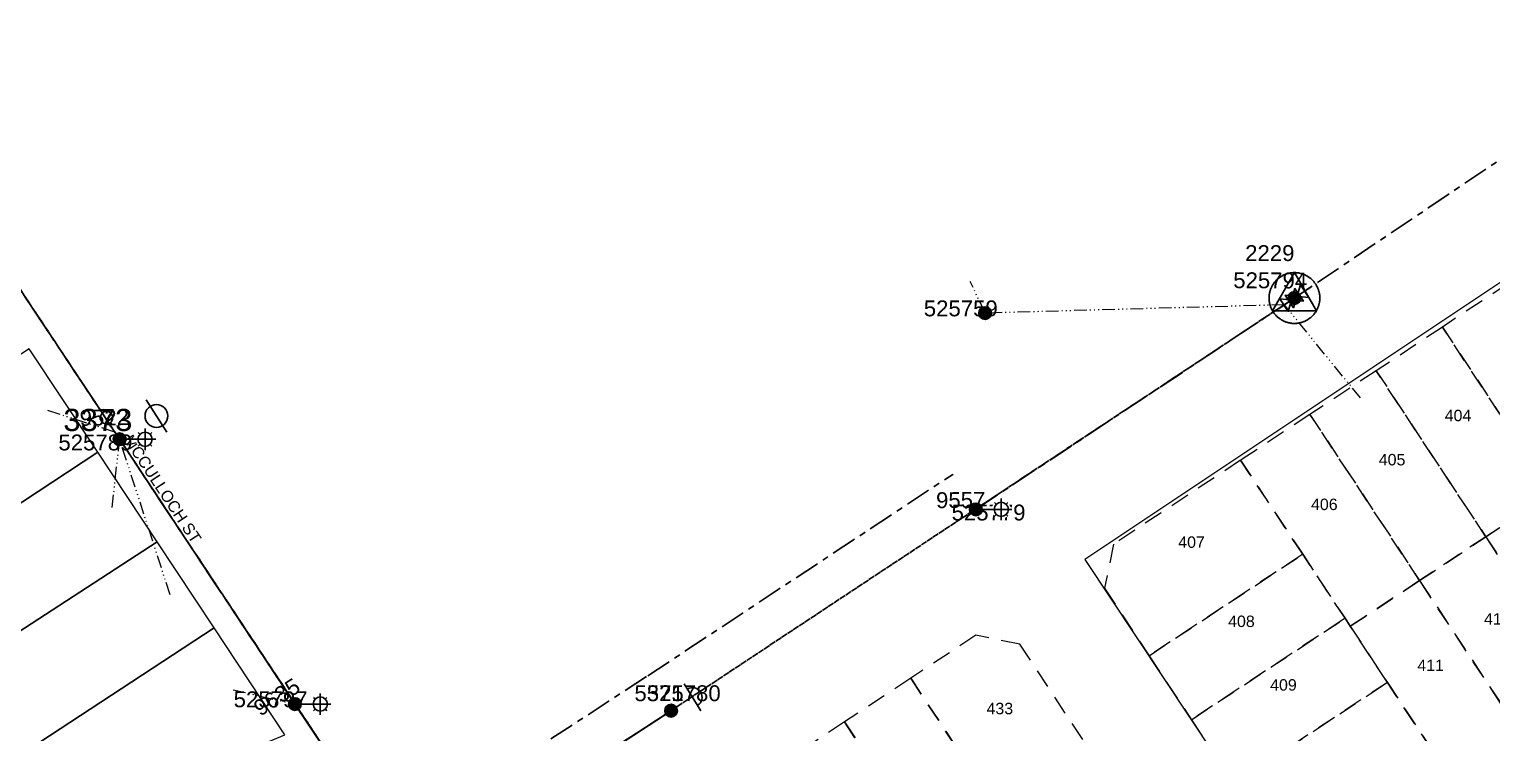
# Model space of a CAD drawing. Header units: metres. Extents: x 302829 to 303440, y 6270651 to 6271380.
# Drawn here: x 302964.8 to 303195.3, y 6271215.7 to 6271326.6 of the extents above; entities that cross this region are included whole.
import ezdxf
from ezdxf.enums import TextEntityAlignment as Align

# ---------------------------------------------------------------- set-up
doc = ezdxf.new("R2010")
doc.units = ezdxf.units.M
for name, pattern in [('Cable Exist OH', [1, 1, 0]), ('Cable Exist UG', [7, 4, -1, 1, -1]), ('Dash', [5, 3, -2]), ('PHANTOM2', [4.45, 2, -0.5, 0.15, -0.5, 0.15, -0.5, 0.15, -0.5])]:
    doc.linetypes.add(name, pattern=pattern)
doc.layers.get('0').update_dxf_attribs({"color": 6})
for name, color, linetype, lineweight in [('_User Miscellaneous5', 151, 'Continuous', 13), ('_User_LV_Exist', 5, 'Continuous', 25), ('_User_SL_Exist', 4, 'Continuous', 25), ('Cadastre Developer_SP_EXT', 96, 'Continuous', 15), ('Cadastre Land Parcels_SP_EXT', 96, 'Continuous', 15), ('Cadastre Roads_SP_EXT', 54, 'Continuous', 15), ('Mains_HV_EXT', 13, 'Continuous', 25), ('Mains_SL_EXT', 131, 'Continuous', 25)]:
    doc.layers.add(name, color=color, linetype=linetype, lineweight=lineweight)
for name, color, linetype in [('Equip_LV_EXT', 7, 'Continuous'), ('Equip_SP_HV_EXT', 7, 'Continuous'), ('Equip_SP_LV_EXT', 7, 'Continuous'), ('Equip_SP_SL_EXT', 7, 'Continuous'), ('OH_Details_SP_MISC', 7, 'Continuous'), ('Sub_SP_TR_HV_LV_EXT', 7, 'Continuous'), ('SupportsOH_SP_TR_HV_LV_SL_EXT', 7, 'Continuous')]:
    doc.layers.add(name, color=color, linetype=linetype)
doc.styles.add('HVSW_LABEL', font='arial.ttf', dxfattribs={"height": 3.5})
doc.styles.add('iecARIAL', font='arial.ttf', dxfattribs={"height": 2})
doc.styles.add('POLE_LABEL', font='arial.ttf', dxfattribs={"height": 2})
doc.styles.add('SL_LABEL', font='arial.ttf', dxfattribs={"height": 2})
doc.styles.get("Standard").update_dxf_attribs({"font": 'arial.ttf'})

# ---------------------------------------------------------------- blocks, each defined once
blk = doc.blocks.new('SUB_POLE_EXT')
at = {"flags": 128}
for points in [[(-0.05, 4), (-0.15, 4), (-0.25, 3.99), (-0.34, 3.99), (-0.44, 3.98), (-0.54, 3.96), (-0.64, 3.95), (-0.73, 3.93), (-0.83, 3.91), (-0.92, 3.89), (-1.02, 3.87), (-1.11, 3.84), (-1.21, 3.81), (-1.3, 3.78), (-1.39, 3.75), (-1.49, 3.71), (-1.58, 3.68), (-1.67, 3.64), (-1.75, 3.59), (-1.84, 3.55), (-1.93, 3.5), (-2.01, 3.46), (-2.1, 3.41), (-2.18, 3.35), (-2.26, 3.3), (-2.34, 3.24), (-2.42, 3.18), (-2.5, 3.12), (-2.58, 3.06), (-2.65, 3), (-2.72, 2.93), (-2.79, 2.86), (-2.86, 2.79), (-2.93, 2.72), (-3, 2.65), (-3.06, 2.58), (-3.12, 2.5), (-3.18, 2.42), (-3.24, 2.34), (-3.3, 2.26), (-3.35, 2.18), (-3.41, 2.1), (-3.46, 2.01), (-3.5, 1.93), (-3.55, 1.84), (-3.59, 1.75), (-3.64, 1.67), (-3.68, 1.58), (-3.71, 1.49), (-3.75, 1.39), (-3.78, 1.3), (-3.81, 1.21), (-3.84, 1.11), (-3.87, 1.02), (-3.89, 0.92), (-3.91, 0.83), (-3.93, 0.73), (-3.95, 0.64), (-3.96, 0.54), (-3.98, 0.44), (-3.99, 0.34), (-3.99, 0.25), (-4, 0.15), (-4, 0.05), (-4, -0.05), (-4, -0.15), (-3.99, -0.25), (-3.99, -0.34), (-3.98, -0.44), (-3.96, -0.54), (-3.95, -0.64), (-3.93, -0.73), (-3.91, -0.83), (-3.89, -0.92), (-3.87, -1.02), (-3.84, -1.11), (-3.81, -1.21), (-3.78, -1.3), (-3.75, -1.39), (-3.71, -1.49), (-3.68, -1.58), (-3.64, -1.67), (-3.59, -1.75), (-3.55, -1.84), (-3.5, -1.93), (-3.46, -2.01), (-3.41, -2.1), (-3.35, -2.18), (-3.3, -2.26), (-3.24, -2.34), (-3.18, -2.42), (-3.12, -2.5), (-3.06, -2.58), (-3, -2.65), (-2.93, -2.72), (-2.86, -2.79), (-2.79, -2.86), (-2.72, -2.93), (-2.65, -3), (-2.58, -3.06), (-2.5, -3.12), (-2.42, -3.18), (-2.34, -3.24), (-2.26, -3.3), (-2.18, -3.35), (-2.1, -3.41), (-2.01, -3.46), (-1.93, -3.5), (-1.84, -3.55), (-1.75, -3.59), (-1.67, -3.64), (-1.58, -3.68), (-1.49, -3.71), (-1.39, -3.75), (-1.3, -3.78), (-1.21, -3.81), (-1.11, -3.84), (-1.02, -3.87), (-0.92, -3.89), (-0.83, -3.91), (-0.73, -3.93), (-0.64, -3.95), (-0.54, -3.96), (-0.44, -3.98), (-0.34, -3.99), (-0.25, -3.99), (-0.15, -4), (-0.05, -4), (0.05, -4), (0.15, -4), (0.25, -3.99), (0.34, -3.99), (0.44, -3.98), (0.54, -3.96), (0.64, -3.95), (0.73, -3.93), (0.83, -3.91), (0.92, -3.89), (1.02, -3.87), (1.11, -3.84), (1.21, -3.81), (1.3, -3.78), (1.39, -3.75), (1.49, -3.71), (1.58, -3.68), (1.67, -3.64), (1.75, -3.59), (1.84, -3.55), (1.93, -3.5), (2.01, -3.46), (2.1, -3.41), (2.18, -3.35), (2.26, -3.3), (2.34, -3.24), (2.42, -3.18), (2.5, -3.12), (2.58, -3.06), (2.65, -3), (2.72, -2.93), (2.79, -2.86), (2.86, -2.79), (2.93, -2.72), (3, -2.65), (3.06, -2.58), (3.12, -2.5), (3.18, -2.42), (3.24, -2.34), (3.3, -2.26), (3.35, -2.18), (3.41, -2.1), (3.46, -2.01), (3.5, -1.93), (3.55, -1.84), (3.59, -1.75), (3.64, -1.67), (3.68, -1.58), (3.71, -1.49), (3.75, -1.39), (3.78, -1.3), (3.81, -1.21), (3.84, -1.11), (3.87, -1.02), (3.89, -0.92), (3.91, -0.83), (3.93, -0.73), (3.95, -0.64), (3.96, -0.54), (3.98, -0.44), (3.99, -0.34), (3.99, -0.25), (4, -0.15), (4, -0.05), (4, 0.05), (4, 0.15), (3.99, 0.25), (3.99, 0.34), (3.98, 0.44), (3.96, 0.54), (3.95, 0.64), (3.93, 0.73), (3.91, 0.83), (3.89, 0.92), (3.87, 1.02), (3.84, 1.11), (3.81, 1.21), (3.78, 1.3), (3.75, 1.39), (3.71, 1.49), (3.68, 1.58), (3.64, 1.67), (3.59, 1.75), (3.55, 1.84), (3.5, 1.93), (3.46, 2.01), (3.41, 2.1), (3.35, 2.18), (3.3, 2.26), (3.24, 2.34), (3.18, 2.42), (3.12, 2.5), (3.06, 2.58), (3, 2.65), (2.93, 2.72), (2.86, 2.79), (2.79, 2.86), (2.72, 2.93), (2.65, 3), (2.58, 3.06), (2.5, 3.12), (2.42, 3.18), (2.34, 3.24), (2.26, 3.3), (2.18, 3.35), (2.1, 3.41), (2.01, 3.46), (1.93, 3.5), (1.84, 3.55), (1.75, 3.59), (1.67, 3.64), (1.58, 3.68), (1.49, 3.71), (1.39, 3.75), (1.3, 3.78), (1.21, 3.81), (1.11, 3.84), (1.02, 3.87), (0.92, 3.89), (0.83, 3.91), (0.73, 3.93), (0.64, 3.95), (0.54, 3.96), (0.44, 3.98), (0.34, 3.99), (0.25, 3.99), (0.15, 4), (0.05, 4)], [(0, 4), (-3.46, -2), (3.46, -2)]]:
    blk.add_lwpolyline(points, close=True, dxfattribs=at)
at = {"flags": 8}
blk.add_attdef('ASSET_NUM', text='', height=2.5, dxfattribs=at).set_placement((0, 7), align=Align.MIDDLE_CENTER)
for tag, flags, p in [('STREET_CODE', 9, (-1.38, 1.45)), ('NO_PHASES', 9, (-1.38, 1.05)), ('OPERATED_BY', 9, (-1.38, 0.65)), ('MAINTAINED_BY', 9, (-1.38, 0.45)), ('ORIENTATION', 9, (-1.38, 0.25)), ('OWNED_BY', 9, (-1.38, 0.05)), ('CONSTRUCTED_VOLTAGE', 9, (-1.13, 0.75)), ('OPERATING_VOLTAGE', 9, (-1.13, 0.35)), ('STATE', 9, (-1.38, -0.35)), ('USAGE', 9, (-1.38, -0.75)), ('LEGEND', 9, (-1.38, -0.95)), ('SUBURB', 9, (-1.38, -1.15)), ('STREETNAME', 9, (-1.38, -1.35)), ('LOCATION', 9, (-1.38, -1.55)), ('NOTES', 9, (-1.38, -1.75)), ('Z', 1, (-1.38, -1.95)), ('SECONDARY_VOLTAGE', 9, (-1.13, -0.65)), ('SUBSTATION_TYPE', 9, (-1.13, -1.05))]:
    blk.add_attdef(tag, text='', height=0.1, dxfattribs=dict(flags=flags)).set_placement(p, align=Align.MIDDLE_LEFT)
blk = doc.blocks.new('LV_OH_LINKS_OPEN_EXT')
for p, q in [((-0.17, 4.97), (-0.17, 5.46)), ((0.17, 4.97), (0.17, 5.46)), ((-0.17, 3), (-0.17, 2.5)), ((0.17, 3), (0.17, 2.5))]:
    blk.add_line(p, q)
blk.add_lwpolyline([(0, 2.99, 1), (0, 4.98, 1)], format="xyb", close=True)
at = {"flags": 9}
for tag, p in [('ACTUAL_STATUS', (0, 0)), ('CONSTRUCTED_VOLTAGE', (0, -0.2)), ('OPERATING_VOLTAGE', (0, -0.6)), ('ORIENTATION', (0, -0.8)), ('OWNED_BY', (0, -1)), ('STATE', (0, -1.2)), ('SWITCH_TYPE', (0, -1.4)), ('NO_PHASES', (0, -0.4)), ('USAGE', (0, -1.6)), ('LEGEND', (0, -1.8)), ('NOTES', (0, -2))]:
    blk.add_attdef(tag, text='', height=0.2, dxfattribs=at).set_placement(p, align=Align.MIDDLE_LEFT)
at = {"flags": 1}
blk.add_attdef('Z', (0, 0), '', height=0.2, dxfattribs=at)
blk = doc.blocks.new('LV_OH_LINKS_DISTFUSE_EXT')
for p, q in [((0, 0), (0.96, 0)), ((3.84, 0), (4.8, 0))]:
    blk.add_line(p, q)
blk.add_lwpolyline([(3.84, -1.2), (3.84, 1.2), (0.96, -1.2), (0.96, 1.2)], close=True)
at = {"flags": 9}
for tag, p in [('ACTUAL_STATUS', (0, 0)), ('CONSTRUCTED_VOLTAGE', (0, -0.2)), ('OPERATING_VOLTAGE', (0, -0.6)), ('ORIENTATION', (0, -0.8)), ('OWNED_BY', (0, -1)), ('STATE', (0, -1.2)), ('SWITCH_TYPE', (0, -1.4)), ('NO_PHASES', (0, -0.4)), ('USAGE', (0, -1.6)), ('NOTES', (0, -1.8))]:
    blk.add_attdef(tag, text='', height=0.2, dxfattribs=at).set_placement(p, align=Align.MIDDLE_LEFT)
at = {"flags": 1}
blk.add_attdef('Z', (0, 0), '', height=0.2, dxfattribs=at)
blk = doc.blocks.new('SL_LANTERN_EXT')
at = {"flags": 9}
for tag, p in [('LRATECODE', (-7.4, 0)), ('LOUTREACHVOCAB', (-7.2, 0)), ('LOUTREACH', (-7, 0)), ('LANTNUMBER', (-6.6, 0)), ('LNEW', (-6.4, 0)), ('LMASTVOCAB', (-6.2, 0)), ('LMAST', (-6, 0)), ('LLAMPVOCAB', (-5.8, 0)), ('LLAMP', (-5.6, 0)), ('LEXIST', (-5.4, 0)), ('LCHARGE3PERCENT', (-5.2, 0)), ('LCHARGE3', (-5, 0)), ('LCHARGE2PERCENT', (-4.8, 0)), ('LCHARGE2', (-4.6, 0)), ('LCHARGE1PERCENT', (-4.4, 0)), ('LCHARGE1', (-4.2, 0)), ('LCATEGORY', (-4, 0)), ('LBRACKETVOCAB', (-3.8, 0)), ('LBRACKET', (-3.6, 0)), ('LKINGHEIGHT', (-3.4, 0)), ('CREPLACE', (-3.2, 0)), ('CREMOVE', (-3, 0)), ('CNUMBER', (-2.8, 0)), ('CNEW', (-2.6, 0)), ('CEXIST', (-2.4, 0)), ('USAGE', (-2.2, 0)), ('STATE', (-2, 0)), ('OWNED_BY', (-1.8, 0)), ('ORIENTATION', (-1.6, 0)), ('OPERATING_VOLTAGE', (-1.4, 0)), ('NO_PHASES', (-1.2, 0)), ('LANTERN_TYPE', (-1, 0)), ('LANTERN_PURPOSE', (-0.8, 0)), ('CONTROL_TYPE', (-0.6, 0)), ('CONSTRUCTED_VOLTAGE', (-0.4, 0))]:
    blk.add_attdef(tag, text='', height=0.001, rotation=270, dxfattribs=at).set_placement(p, align=Align.MIDDLE_LEFT)
at = {"style": 'SL_LABEL', "flags": 9}
blk.add_attdef('STREET_CODE', text='', height=0.001, rotation=270, dxfattribs=at).set_placement((0, 0), align=Align.MIDDLE_LEFT)
at = {"flags": 1}
blk.add_attdef('Z', (0, 0), '', height=0.001, rotation=270, dxfattribs=at)
at = {"width": 0.9}
blk.add_attdef('LNUMBER', text='', height=1, dxfattribs=at).set_placement((7, -1), align=Align.MIDDLE_LEFT)
at = {"flags": 9}
for tag, p in [('LREMOVE', (0, -7.6)), ('LREPLACE', (0, -7.8)), ('LTYPE', (0, -8)), ('LTYPEVOCAB', (0, -8.2)), ('LEGEND', (0, -8.4)), ('SUBURB', (0, -8.6)), ('STREETNAME', (0, -8.8)), ('LOCATION', (0, -9)), ('NOTES', (0, -9.2)), ('MAINTAINED_BY', (0, -9.86))]:
    blk.add_attdef(tag, text='', height=0.001, dxfattribs=at).set_placement(p, align=Align.MIDDLE_LEFT)
blk.add_attdef('OPERATED_BY', (0, -9.61), '', height=0.001, dxfattribs=at)
blk.add_wipeout([(5.69, 0), (5.06, -1.06), (4, -1.69), (2.94, -1.06), (2.31, 0), (2.94, 1.06), (4, 1.69), (5.06, 1.06)])
for p, q in [((0, 0), (4, 0)), ((2.94, 1.06), (3.2, 0.8)), ((4, 1.69), (4, 0)), ((5.06, 1.06), (4.8, 0.8)), ((2.94, -1.06), (3.2, -0.8)), ((4, 0), (5.69, 0)), ((4, 0), (4, -1.69)), ((5.06, -1.06), (4.8, -0.8))]:
    blk.add_line(p, q)
blk.add_circle((4, 0), 1.12)
blk = doc.blocks.new('POLE_EXT')
blk.add_hatch(color=256).paths.add_polyline_path([(-1, 0, 1), (1, 0, 1)])
blk.add_lwpolyline([(-1, 0, 1), (1, 0, 1)], format="xyb", close=True)
at = {"flags": 8}
blk.add_attdef('pNumber', text='', height=2, dxfattribs=at).set_placement((2.5, 2.5), align=Align.MIDDLE_CENTER)
at = {"style": 'POLE_LABEL', "flags": 9}
for tag, p in [('STRUCTURE_PLANT_NUMBER', (1.35, 0.03)), ('STREET_CODE', (1.35, -0.2))]:
    blk.add_attdef(tag, text='', height=0.2, dxfattribs=at).set_placement(p, align=Align.MIDDLE_LEFT)
at = {"flags": 9}
for tag, p in [('OWNED_BY', (1.35, -0.4)), ('SPECIAL_USE', (1.35, -0.8)), ('STATE', (1.35, -1)), ('cLV', (1.35, -1.4)), ('hDepth', (1.35, -1.6)), ('hDia', (1.35, -1.8)), ('cHV', (1.35, -2)), ('PARENT', (1.35, -0.6)), ('USAGE', (1.35, -1.2)), ('LBRACKET', (1.35, -2.2)), ('LExisting', (1.35, -2.4)), ('cLinedev', (1.35, -3.4)), ('pExisting', (1.35, -3.8)), ('pFooting', (1.35, -4.4)), ('pNew', (1.35, -4.6)), ('LANTNUMBER', (1.35, -2.6)), ('LOther', (1.35, -2.8)), ('LRemove', (1.35, -3)), ('LEGEND', (1.35, -3.2)), ('LOCATION', (1.35, -3.6)), ('PFNUMBER', (1.35, -4)), ('NEWPFNUMBER', (1.35, -4.2)), ('pRelocate', (1.35, -5)), ('pRemove', (1.35, -5.2)), ('pReplace', (1.35, -5.4)), ('pStay', (1.35, -5.6)), ('pType', (1.35, -5.8)), ('cspan', (1.35, -6)), ('STREETNAME', (1.35, -6.2)), ('SUBURB', (1.35, -6.4)), ('OPERATED_BY', (1.36, -7.01)), ('NOTES', (1.35, -6.6)), ('MAINTAINED_BY', (1.36, -6.81))]:
    blk.add_attdef(tag, text='', height=0.2, dxfattribs=at).set_placement(p, align=Align.MIDDLE_LEFT)
at = {"flags": 1}
blk.add_attdef('Z', (1.35, -7.33), '', height=0.2, dxfattribs=at)
blk = doc.blocks.new('HV_ABS_CLOSED_EXT')
blk.add_line((-3, 6.87), (3, 6.87))
blk.add_circle((0, 6.87), 1.8)
at = {"style": 'HVSW_LABEL'}
for tag, height, flags, p in [('ASSET_NUM', 3.5, 8, (2, 2)), ('STREET_CODE', 0.2, 9, (0, -0.2))]:
    blk.add_attdef(tag, text='', height=height, dxfattribs=dict(at, flags=flags)).set_placement(p, align=Align.MIDDLE_LEFT)
at = {"flags": 1}
blk.add_attdef('Z', (0, 0), '', height=0.2, dxfattribs=at)
at = {"flags": 9}
for tag, p in [('ACTUAL_STATUS', (0, -0.4)), ('CONSTRUCTED_VOLTAGE', (0, -0.6)), ('OPERATING_VOLTAGE', (0, -1)), ('ORIENTATION', (0, -1.2)), ('OWNED_BY', (0, -1.4)), ('STATE', (0, -1.6)), ('SWITCH_TYPE', (0, -1.8)), ('NO_PHASES', (0, -0.8)), ('USAGE', (0, -2)), ('LEGEND', (0, -2.2)), ('LOCATION', (0, -2.4)), ('STREETNAME', (0, -2.6)), ('SUBURB', (0, -2.8)), ('NOTES', (0, -3))]:
    blk.add_attdef(tag, text='', height=0.2, dxfattribs=at).set_placement(p, align=Align.MIDDLE_LEFT)
blk = doc.blocks.new('HV_USL_CLOSED_EXT')
at = {"layer": 'Equip_SP_HV_EXT'}
blk.add_line((4, 2.5), (4, -2.5), dxfattribs=at)
blk.add_arc((4, 0), 1.5, 270, 90, dxfattribs=at)
at = {"layer": 'Equip_SP_HV_EXT', "width": 0.9, "flags": 8}
blk.add_attdef('ASSET_NUM', text='', height=2, rotation=270, dxfattribs=at).set_placement((9.5, 0), align=Align.MIDDLE_CENTER)
at = {"layer": 'Equip_SP_HV_EXT'}
for tag, flags, p in [('ACTUAL_STATUS', 9, (0, 1.55)), ('STREET_CODE', 9, (0, 1.75)), ('CONSTRUCTED_VOLTAGE', 9, (0, 1.35)), ('NO_PHASES', 9, (0, 1.15)), ('OPERATING_VOLTAGE', 9, (0, 0.95)), ('ORIENTATION', 9, (0, 0.75)), ('OWNED_BY', 9, (0, 0.55)), ('OPERATED_BY', 9, (0, 0.35)), ('MAINTAINED_BY', 9, (0, 0.15)), ('STATE', 9, (0, -0.05)), ('Z', 1, (0, -1.85)), ('SWITCH_TYPE', 9, (0, -0.25)), ('USAGE', 9, (0, -0.45)), ('LEGEND', 9, (0, -0.65)), ('LOCATION', 9, (0, -0.85)), ('STREETNAME', 9, (0, -1.05)), ('SUBURB', 9, (0, -1.25)), ('NOTES', 9, (0, -1.45)), ('LABEL_ALIGNMENT', 9, (0, -1.65))]:
    blk.add_attdef(tag, text='', height=0.1, dxfattribs=dict(at, flags=flags)).set_placement(p, align=Align.MIDDLE_LEFT)

msp = doc.modelspace()

# ---------------------------------------------------------------- linework, layer by layer
at = {"layer": '_User Miscellaneous5', "linetype": 'PHANTOM2'}
for points in [[(303162.57, 6271283.16), (303115.41, 6271281.84), (303113.09, 6271286.8)], [(303174.55, 6271268.48), (303162.57, 6271283.16)]]:
    msp.add_lwpolyline(points, dxfattribs=at)
at = {"layer": '_User_LV_Exist', "linetype": 'Cable Exist UG'}
msp.add_lwpolyline([(303205.94, 6271312.35), (303164.16, 6271284.22)], dxfattribs=at)
at = {"layer": 'Cadastre Developer_SP_EXT', "linetype": 'Dash'}
for points in [[(303197.9, 6271286.54), (303187.47, 6271279.65), (303204.75, 6271253.49), (303215.18, 6271260.38), (303197.9, 6271286.54)], [(303187.47, 6271279.65), (303177.04, 6271272.76), (303194.32, 6271246.6), (303204.75, 6271253.49), (303187.47, 6271279.65)], [(303177.04, 6271272.76), (303166.61, 6271265.87), (303183.89, 6271239.71), (303194.32, 6271246.6), (303177.04, 6271272.76)], [(303166.61, 6271265.87), (303155.68, 6271258.65), (303165.46, 6271243.85), (303172.13, 6271233.75), (303172.96, 6271232.49), (303183.89, 6271239.71), (303166.61, 6271265.87)], [(303155.68, 6271258.65), (303135.66, 6271245.42), (303134.24, 6271238.5), (303141.26, 6271227.86), (303165.46, 6271243.85), (303155.68, 6271258.65)], [(303204.75, 6271253.49), (303194.32, 6271246.6), (303209.94, 6271222.96), (303220.37, 6271229.84), (303204.75, 6271253.49)], [(303194.32, 6271246.6), (303183.89, 6271239.71), (303199.51, 6271216.07), (303209.94, 6271222.96), (303194.32, 6271246.6)], [(303172.13, 6271233.75), (303165.46, 6271243.85), (303141.26, 6271227.86), (303147.93, 6271217.77), (303172.13, 6271233.75)], [(303183.89, 6271239.71), (303172.96, 6271232.49), (303178.8, 6271223.65), (303188.58, 6271208.85), (303199.51, 6271216.07), (303183.89, 6271239.71)], [(303178.8, 6271223.65), (303172.96, 6271232.49), (303172.13, 6271233.75), (303147.93, 6271217.77), (303154.6, 6271207.67), (303178.8, 6271223.65)], [(303120.89, 6271229.68), (303113.96, 6271231.09), (303103.7, 6271224.31), (303119.12, 6271200.95), (303133.57, 6271210.48), (303120.89, 6271229.68)], [(303103.7, 6271224.31), (303093.27, 6271217.42), (303108.69, 6271194.06), (303119.12, 6271200.95), (303103.7, 6271224.31)], [(303178.8, 6271223.65), (303154.6, 6271207.67), (303161.62, 6271197.04), (303168.55, 6271195.62), (303188.58, 6271208.85), (303178.8, 6271223.65)], [(303093.27, 6271217.42), (303082.84, 6271210.53), (303098.26, 6271187.17), (303108.69, 6271194.06), (303093.27, 6271217.42)]]:
    msp.add_lwpolyline(points, close=True, dxfattribs=at)
at = {"layer": 'Cadastre Land Parcels_SP_EXT', "linetype": 'Continuous'}
for points in [[(303272.52, 6271211.95), (303214.96, 6271298.92), (303131.13, 6271243.01), (303188.72, 6271156.28), (303272.52, 6271211.95)], [(302944.9, 6271239.73), (302975.59, 6271259.93), (302964.78, 6271276.22), (302934.09, 6271256.2), (302944.9, 6271239.73)], [(302954.07, 6271225.76), (302984.96, 6271245.8), (302975.59, 6271259.93), (302944.9, 6271239.73), (302954.07, 6271225.76)], [(302993.93, 6271232.27), (302984.96, 6271245.8), (302954.07, 6271225.76), (302963.1, 6271212.01), (302993.93, 6271232.27)], [(303005.07, 6271215.37), (302993.93, 6271232.27), (302963.1, 6271212.01), (302970.33, 6271200.99), (302978.55, 6271204.37), (303005.07, 6271215.37)]]:
    msp.add_lwpolyline(points, close=True, dxfattribs=at)
at = {"layer": 'Mains_HV_EXT', "linetype": 'Cable Exist OH'}
msp.add_lwpolyline([(303025.08, 6271192.56), (303065.93, 6271219.2)], dxfattribs=at)

# ---------------------------------------------------------------- block references
at = {"layer": 'Equip_LV_EXT'}
for p, rotation in [((303162.57, 6271283.16), 33.55843121815744), ((303165.71, 6271285.26), 213.9527553946433)]:
    msp.add_blockref('LV_OH_LINKS_DISTFUSE_EXT', p, dxfattribs=dict(at, rotation=rotation))
at = {"layer": 'Equip_SP_HV_EXT'}
ref = msp.add_blockref('HV_USL_CLOSED_EXT', (303065.93, 6271219.2), dxfattribs=dict(at, rotation=32.00987877441437))
ref.add_attrib('ASSET_NUM', '5371', dxfattribs={"layer": '0', "height": 2.5}).set_placement((303067.93, 6271219.95), align=Align.BOTTOM_RIGHT)
at = {"layer": 'Equip_SP_LV_EXT', "rotation": 31.33993458780522}
msp.add_blockref('LV_OH_LINKS_OPEN_EXT', (302979.05, 6271261.96), dxfattribs=at)
at = {"layer": 'Equip_SP_SL_EXT'}
ref = msp.add_blockref('SL_LANTERN_EXT', (303113.96, 6271250.92), dxfattribs=at)
ref.add_attrib('ASSET_NUM', '9557', dxfattribs={"layer": '0', "height": 2.5, "rotation": 0.4465, "style": 'iecARIAL'}).set_placement((303115.46, 6271252.42), align=Align.MIDDLE_RIGHT)
at = {"layer": 'Sub_SP_TR_HV_LV_EXT'}
ref = msp.add_blockref('SUB_POLE_EXT', (303164.16, 6271284.22), dxfattribs=at)
ref.add_attrib('ASSET_NUM', '2229', dxfattribs={"layer": '0', "height": 2.5}).set_placement((303160.28, 6271289.3), align=Align.BOTTOM_CENTER)
at = {"layer": 'SupportsOH_SP_TR_HV_LV_SL_EXT'}
ref = msp.add_blockref('POLE_EXT', (303164.16, 6271284.22), dxfattribs=at)
ref.add_attrib('ASSET_NUM', '525794', dxfattribs={"layer": '0', "height": 2.5, "rotation": 359.6816, "style": 'POLE_LABEL'}).set_placement((303166.16, 6271284.97), align=Align.BOTTOM_RIGHT)
ref = msp.add_blockref('POLE_EXT', (303115.41, 6271281.84), dxfattribs=at)
ref.add_attrib('ASSET_NUM', '525759', dxfattribs={"layer": '0', "height": 2.5, "style": 'POLE_LABEL'}).set_placement((303117.41, 6271282.59), align=Align.MIDDLE_RIGHT)
ref = msp.add_blockref('POLE_EXT', (303065.93, 6271219.2), dxfattribs=at)
ref.add_attrib('ASSET_NUM', '525780', dxfattribs={"layer": '0', "height": 2.5, "rotation": 359.958, "style": 'POLE_LABEL'}).set_placement((303067.93, 6271219.95), align=Align.BOTTOM_CENTER)

# ---------------------------------------------------------------- texts
at = {"layer": 'Cadastre Developer_SP_EXT'}
for s, p in [('404', (303187.84, 6271264.81)), ('405', (303177.45, 6271257.85)), ('406', (303166.77, 6271250.81)), ('407', (303145.85, 6271244.86)), ('408', (303153.71, 6271232.38)), ('412', (303194.03, 6271232.76)), ('411', (303183.52, 6271225.44)), ('409', (303160.33, 6271222.36)), ('433', (303115.64, 6271218.64))]:
    msp.add_text(s, height=1.8, dxfattribs=at).set_placement(p)

# ---------------------------------------------------------------- next in the draw order: linework, layer by layer
at = {"layer": 'Mains_HV_EXT', "linetype": 'Cable Exist OH'}
msp.add_lwpolyline([(303065.93, 6271219.2), (303164.16, 6271284.22)], dxfattribs=at)

# ---------------------------------------------------------------- next in the draw order: block references
at = {"layer": 'Equip_SP_SL_EXT'}
ref = msp.add_blockref('SL_LANTERN_EXT', (302979.05, 6271261.96), dxfattribs=at)
ref.add_attrib('ASSET_NUM', '9522', dxfattribs={"layer": '0', "height": 2.5, "rotation": 0.9726, "style": 'iecARIAL'}).set_placement((302980.55, 6271263.46), align=Align.BOTTOM_RIGHT)
ref = msp.add_blockref('SL_LANTERN_EXT', (303006.66, 6271220.24), dxfattribs=at)
ref.add_attrib('ASSET_NUM', '9635', dxfattribs={"layer": '0', "height": 2.5, "rotation": 32.2186, "style": 'iecARIAL'}).set_placement((303008.16, 6271221.74), align=Align.BOTTOM_RIGHT)
at = {"layer": 'SupportsOH_SP_TR_HV_LV_SL_EXT'}
ref = msp.add_blockref('POLE_EXT', (303113.96, 6271250.92), dxfattribs=at)
ref.add_attrib('ASSET_NUM', '525779', dxfattribs={"layer": '0', "height": 2.5, "rotation": 0.0069, "style": 'POLE_LABEL'}).set_placement((303115.96, 6271251.67), align=Align.TOP_CENTER)

# ---------------------------------------------------------------- next in the draw order: linework, layer by layer
at = {"layer": '_User Miscellaneous5', "linetype": 'PHANTOM2'}
for points in [[(302967.7, 6271266.55), (302978.15, 6271263.16)], [(302977.88, 6271251.22), (302979.05, 6271261.96)], [(302987, 6271237.47), (302979.05, 6271261.96)], [(302996.92, 6271222.49), (303006.66, 6271220.24)]]:
    msp.add_lwpolyline(points, dxfattribs=at)
at = {"layer": 'Mains_HV_EXT', "linetype": 'Cable Exist OH'}
for points in [[(302936.22, 6271326.57), (302979.05, 6271261.96)], [(302979.05, 6271261.96), (303025.08, 6271192.56)]]:
    msp.add_lwpolyline(points, dxfattribs=at)
at = {"layer": 'Mains_SL_EXT', "linetype": 'Cable Exist OH'}
for points in [[(302979.05, 6271261.96), (302957.92, 6271293.77)], [(303006.66, 6271220.24), (302979.05, 6271261.96)], [(303025.08, 6271192.56), (303006.66, 6271220.24)]]:
    msp.add_lwpolyline(points, dxfattribs=at)

# ---------------------------------------------------------------- next in the draw order: block references
at = {"layer": '_User_SL_Exist'}
ref = msp.add_blockref('SL_LANTERN_EXT', (303113.96, 6271250.92), dxfattribs=at)
ref.add_attrib('ASSET_NUM', '9557', dxfattribs={"layer": '0', "height": 2.5, "rotation": 0.4465, "style": 'iecARIAL'}).set_placement((303115.46, 6271252.42), align=Align.MIDDLE_RIGHT)
at = {"layer": 'Equip_SP_HV_EXT'}
ref = msp.add_blockref('HV_ABS_CLOSED_EXT', (302979.05, 6271261.96), dxfattribs=dict(at, rotation=302.4058277050406))
ref.add_attrib('ASSET_NUM', '3373', dxfattribs={"layer": '0', "height": 3.5, "style": 'HVSW_LABEL'}).set_placement((302981.05, 6271262.21), align=Align.BOTTOM_RIGHT)
at = {"layer": 'SupportsOH_SP_TR_HV_LV_SL_EXT'}
ref = msp.add_blockref('POLE_EXT', (302979.05, 6271261.96), dxfattribs=dict(at, rotation=359.9541815655259))
ref.add_attrib('ASSET_NUM', '525789', dxfattribs={"layer": '0', "height": 2.5, "style": 'POLE_LABEL'}).set_placement((302981.05, 6271262.71), align=Align.TOP_RIGHT)
ref = msp.add_blockref('POLE_EXT', (303006.66, 6271220.24), dxfattribs=at)
ref.add_attrib('ASSET_NUM', '525797', dxfattribs={"layer": '0', "height": 2.5, "style": 'POLE_LABEL'}).set_placement((303008.66, 6271220.99), align=Align.MIDDLE_RIGHT)

# ---------------------------------------------------------------- next in the draw order: texts
at = {"layer": 'Cadastre Roads_SP_EXT'}
msp.add_text('MCCULLOCH ST', height=1.8, rotation=303.5293, dxfattribs=at).set_placement((302979.57, 6271261.91))

# ---------------------------------------------------------------- next in the draw order: linework, layer by layer
at = {"layer": '_User_LV_Exist', "linetype": 'Cable Exist UG'}
for points in [[(303114, 6271250.95), (303164.16, 6271284.22)], [(303023.53, 6271199.45), (303062.29, 6271224.71), (303110.32, 6271256.44), (303110.36, 6271256.46)]]:
    msp.add_lwpolyline(points, dxfattribs=at)

# ---------------------------------------------------------------- next in the draw order: block references
at = {"layer": '_User_SL_Exist'}
ref = msp.add_blockref('SL_LANTERN_EXT', (302979.05, 6271261.96), dxfattribs=at)
ref.add_attrib('ASSET_NUM', '9522', dxfattribs={"layer": '0', "height": 2.5, "rotation": 0.9726, "style": 'iecARIAL'}).set_placement((302980.55, 6271263.46), align=Align.BOTTOM_RIGHT)
ref = msp.add_blockref('SL_LANTERN_EXT', (303006.66, 6271220.24), dxfattribs=at)
ref.add_attrib('ASSET_NUM', '9635', dxfattribs={"layer": '0', "height": 2.5, "rotation": 32.2186, "style": 'iecARIAL'}).set_placement((303008.16, 6271221.74), align=Align.BOTTOM_RIGHT)

# ---------------------------------------------------------------- next in the draw order: linework, layer by layer
at = {"layer": '_User_LV_Exist', "linetype": 'Cable Exist UG'}
for points in [[(302979.05, 6271261.96), (302957.92, 6271293.77)], [(303006.66, 6271220.24), (302979.05, 6271261.96)], [(303020.03, 6271200.14), (303003.02, 6271225.75)]]:
    msp.add_lwpolyline(points, dxfattribs=at)
at = {"layer": 'OH_Details_SP_MISC', "color": 7, "linetype": 'Continuous', "flags": 128}
for points in [[(303025.1, 6271192.58), (303006.66, 6271220.24)], [(302925.23, 6271125.7), (302968.29, 6271154.53), (302989.96, 6271169.33), (303025.08, 6271192.56), (303065.93, 6271219.2)]]:
    msp.add_lwpolyline(points, dxfattribs=at)

doc.saveas('drawing.dxf')
